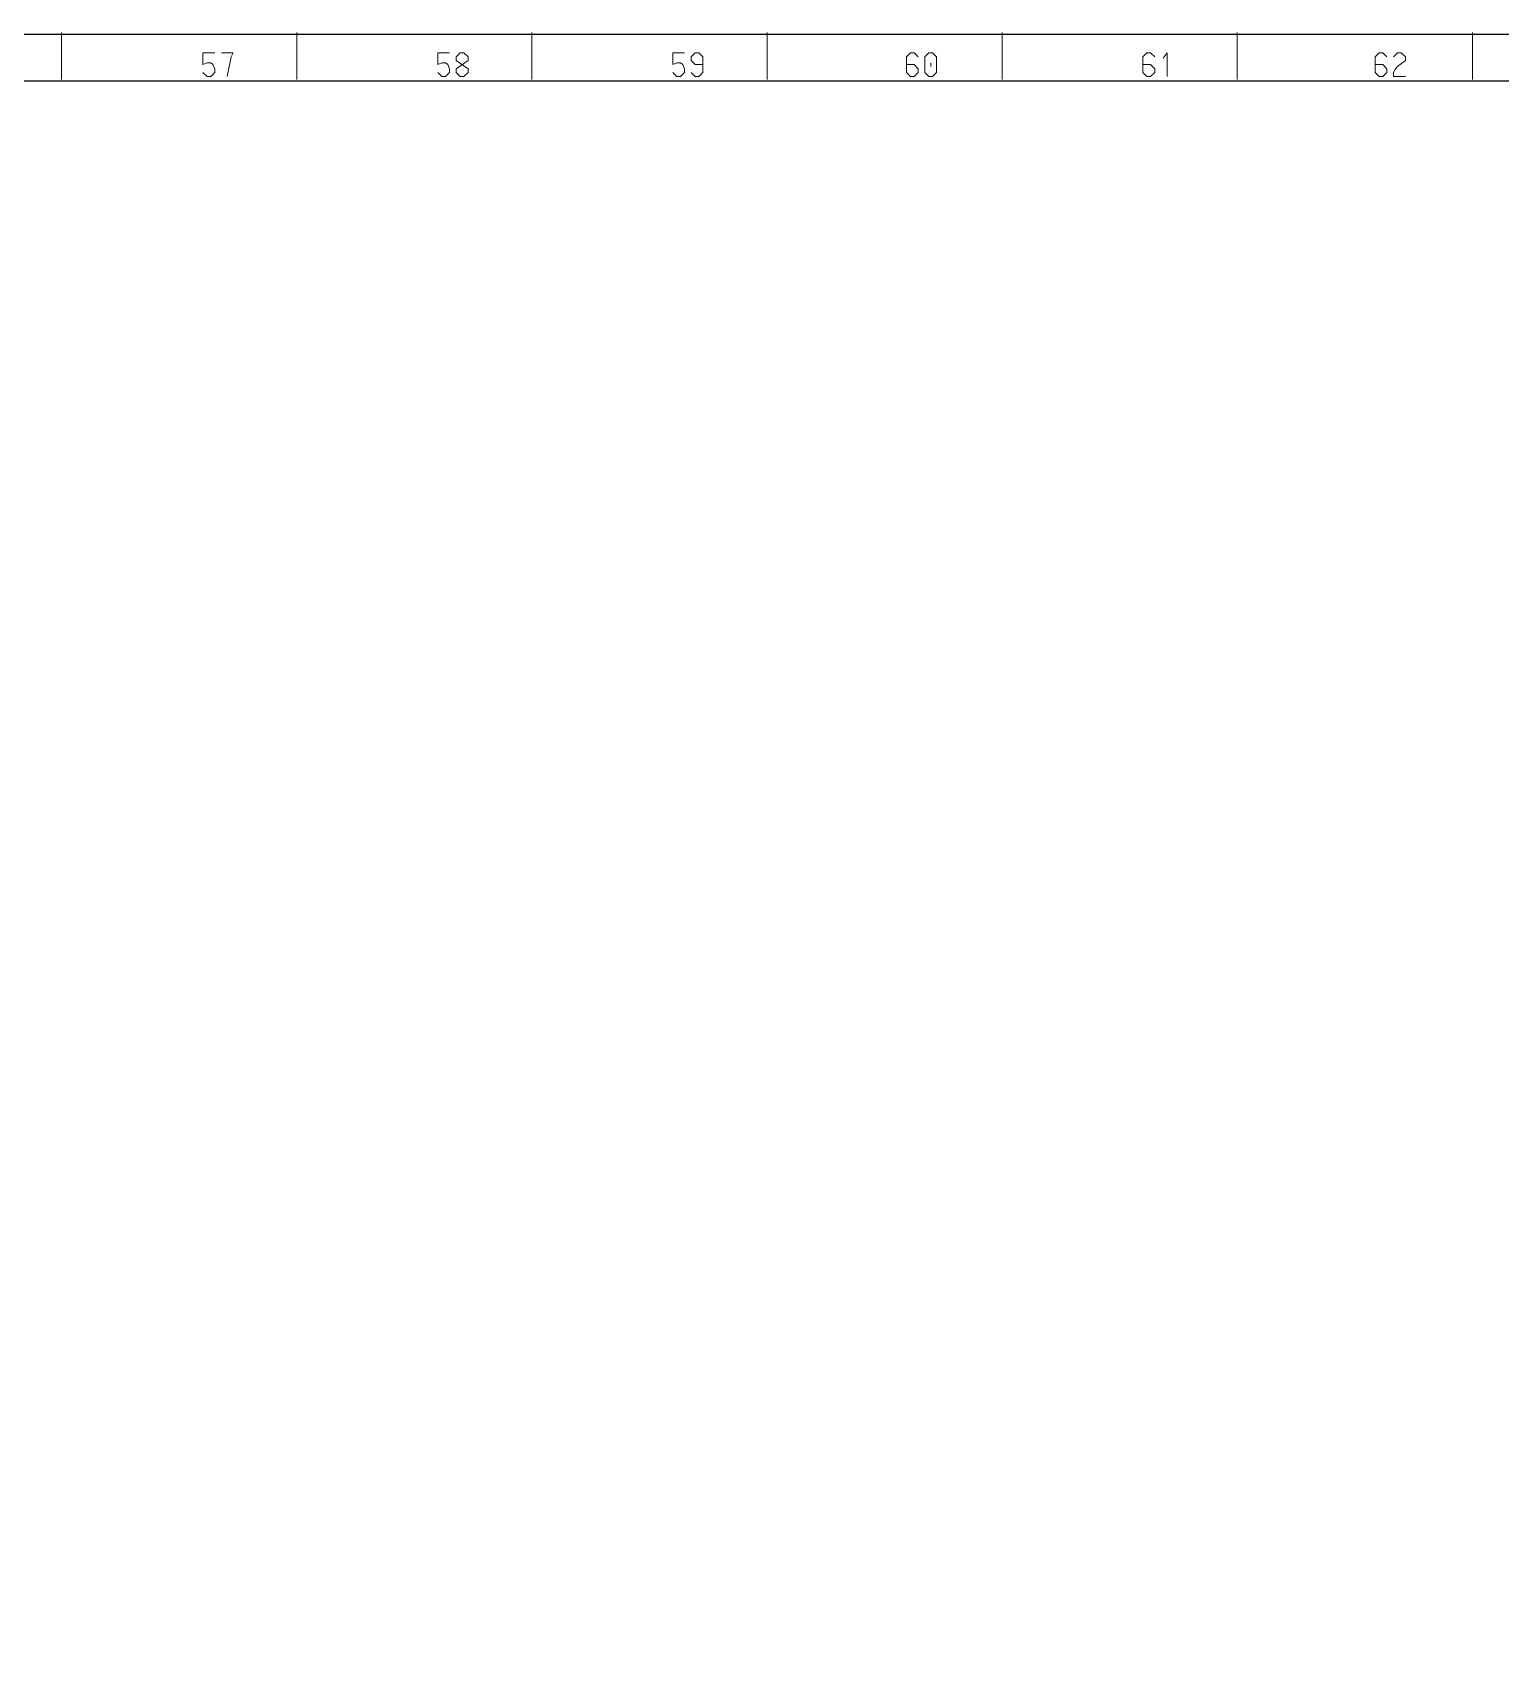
# Model space of a CAD drawing. Header units: millimetres. Extents: x 17 to 3784, y 12 to 1382.
# Drawn here: x 2827.5 to 3139.6, y 1035.3 to 1381.7 of the extents above; entities that cross this region are included whole.
import ezdxf

# ---------------------------------------------------------------- set-up
doc = ezdxf.new("R2010")
doc.units = ezdxf.units.MM

msp = doc.modelspace()

# ---------------------------------------------------------------- linework, layer by layer
for points in [[(18.14, 1381.34), (3479.85, 1381.34), (3479.85, 12.21), (18.14, 12.21)], [(43.28, 1371.36), (3469.6, 1371.36), (3469.6, 22.31), (43.28, 22.31)]]:
    msp.add_lwpolyline(points, close=True)
at = {"color": 7, "linetype": 'Continuous', "lineweight": 13}
for points in [[(2833.68, 1371.65), (2833.68, 1381.65)], [(2883.68, 1371.65), (2883.68, 1381.65)], [(2933.68, 1371.65), (2933.68, 1381.65)], [(2983.68, 1371.65), (2983.68, 1381.65)], [(3033.68, 1371.65), (3033.68, 1381.65)], [(3083.68, 1371.65), (3083.68, 1381.65)], [(3133.68, 1371.65), (3133.68, 1381.65)], [(2866.25, 1377.33), (2863.75, 1377.33)], [(2863.75, 1377.33), (2863.75, 1374.83)], [(2863.75, 1374.83), (2864.61, 1375.22)], [(2864.61, 1375.22), (2865.39, 1375.22)], [(2865.39, 1375.22), (2865.86, 1374.83)], [(2870.16, 1377.33), (2867.66, 1377.33)], [(2869.29, 1374.43), (2869.76, 1376.47)], [(2869.76, 1376.47), (2870.16, 1377.33)], [(2916.2, 1377.33), (2913.7, 1377.33)], [(2913.7, 1377.33), (2913.7, 1374.83)], [(2913.7, 1374.83), (2914.56, 1375.22)], [(2914.56, 1375.22), (2915.34, 1375.22)], [(2915.34, 1375.22), (2915.81, 1374.83)], [(2917.61, 1376.47), (2918.46, 1377.33)], [(2917.61, 1375.69), (2917.61, 1376.47)], [(2920.11, 1373.97), (2917.61, 1375.69)], [(2920.11, 1375.69), (2917.61, 1373.97)], [(2918.46, 1377.33), (2919.24, 1377.33)], [(2919.24, 1377.33), (2920.11, 1376.47)], [(2920.11, 1376.47), (2920.11, 1375.69)], [(2966.15, 1377.33), (2963.65, 1377.33)], [(2963.65, 1377.33), (2963.65, 1374.83)], [(2963.65, 1374.83), (2964.5, 1375.22)], [(2964.5, 1375.22), (2965.29, 1375.22)], [(2965.29, 1375.22), (2965.75, 1374.83)], [(2967.55, 1376.47), (2968.41, 1377.33)], [(2967.55, 1375.69), (2967.55, 1376.47)], [(2968.41, 1374.83), (2967.55, 1375.69)], [(2968.41, 1377.33), (2969.19, 1377.33)], [(2969.19, 1377.33), (2970.05, 1376.47)], [(2970.05, 1376.47), (2970.05, 1373.18)], [(3014.21, 1377.33), (3013.35, 1376.47)], [(3013.35, 1376.47), (3013.35, 1373.18)], [(3014.99, 1377.33), (3014.21, 1377.33)], [(3015.85, 1376.47), (3014.99, 1377.33)], [(3018.11, 1377.33), (3017.25, 1376.47)], [(3017.25, 1376.47), (3017.25, 1373.18)], [(3018.89, 1377.33), (3018.11, 1377.33)], [(3018.5, 1375.22), (3018.5, 1374.43)], [(3019.75, 1376.47), (3018.89, 1377.33)], [(3019.75, 1376.08), (3019.75, 1376.47)], [(3019.75, 1373.58), (3019.75, 1376.08)], [(3064.47, 1377.33), (3063.61, 1376.47)], [(3063.61, 1376.47), (3063.61, 1373.18)], [(3065.25, 1377.33), (3064.47, 1377.33)], [(3066.11, 1376.47), (3065.25, 1377.33)], [(3068.77, 1377.33), (3067.91, 1376.23)], [(3068.77, 1372.33), (3068.77, 1377.33)], [(3113.86, 1377.33), (3113, 1376.47)], [(3113, 1376.47), (3113, 1373.18)], [(3114.64, 1377.33), (3113.86, 1377.33)], [(3115.5, 1376.47), (3114.64, 1377.33)], [(3116.91, 1376.47), (3117.76, 1377.33)], [(3117.76, 1377.33), (3118.54, 1377.33)], [(3119.41, 1375.69), (3117.76, 1374.43)], [(3118.54, 1377.33), (3119.41, 1376.47)], [(3119.41, 1376.47), (3119.41, 1375.69)], [(2864.61, 1372.33), (2863.75, 1373.18)], [(2865.39, 1372.33), (2864.61, 1372.33)], [(2866.25, 1373.18), (2865.39, 1372.33)], [(2865.86, 1374.83), (2866.25, 1373.97)], [(2866.25, 1373.97), (2866.25, 1373.18)], [(2868.91, 1372.33), (2869.29, 1374.43)], [(2914.56, 1372.33), (2913.7, 1373.18)], [(2915.34, 1372.33), (2914.56, 1372.33)], [(2916.2, 1373.18), (2915.34, 1372.33)], [(2915.81, 1374.83), (2916.2, 1373.97)], [(2916.2, 1373.97), (2916.2, 1373.18)], [(2917.61, 1373.97), (2917.61, 1373.18)], [(2917.61, 1373.18), (2918.46, 1372.33)], [(2918.46, 1372.33), (2919.24, 1372.33)], [(2919.24, 1372.33), (2920.11, 1373.18)], [(2920.11, 1373.18), (2920.11, 1373.97)], [(2964.5, 1372.33), (2963.65, 1373.18)], [(2965.29, 1372.33), (2964.5, 1372.33)], [(2966.15, 1373.18), (2965.29, 1372.33)], [(2965.75, 1374.83), (2966.15, 1373.97)], [(2966.15, 1373.97), (2966.15, 1373.18)], [(2968.41, 1372.33), (2967.55, 1373.18)], [(2970.05, 1374.83), (2968.41, 1374.83)], [(2969.19, 1372.33), (2968.41, 1372.33)], [(2970.05, 1373.18), (2969.19, 1372.33)], [(3014.99, 1374.83), (3013.35, 1374.83)], [(3013.35, 1373.18), (3014.21, 1372.33)], [(3014.21, 1372.33), (3014.99, 1372.33)], [(3015.85, 1373.97), (3014.99, 1374.83)], [(3014.99, 1372.33), (3015.85, 1373.18)], [(3015.85, 1373.18), (3015.85, 1373.97)], [(3017.25, 1373.18), (3018.11, 1372.33)], [(3018.11, 1372.33), (3018.89, 1372.33)], [(3018.89, 1372.33), (3019.75, 1373.18)], [(3019.75, 1373.18), (3019.75, 1373.58)], [(3065.25, 1374.83), (3063.61, 1374.83)], [(3063.61, 1373.18), (3064.47, 1372.33)], [(3064.47, 1372.33), (3065.25, 1372.33)], [(3066.11, 1373.97), (3065.25, 1374.83)], [(3065.25, 1372.33), (3066.11, 1373.18)], [(3066.11, 1373.18), (3066.11, 1373.97)], [(3114.64, 1374.83), (3113, 1374.83)], [(3113, 1373.18), (3113.86, 1372.33)], [(3113.86, 1372.33), (3114.64, 1372.33)], [(3115.5, 1373.97), (3114.64, 1374.83)], [(3114.64, 1372.33), (3115.5, 1373.18)], [(3115.5, 1373.18), (3115.5, 1373.97)], [(3117.29, 1373.97), (3116.91, 1373.18)], [(3116.91, 1373.18), (3116.91, 1372.33)], [(3116.91, 1372.33), (3119.41, 1372.33)], [(3117.76, 1374.43), (3117.29, 1373.97)]]:
    msp.add_lwpolyline(points, dxfattribs=at)

doc.saveas('drawing.dxf')
